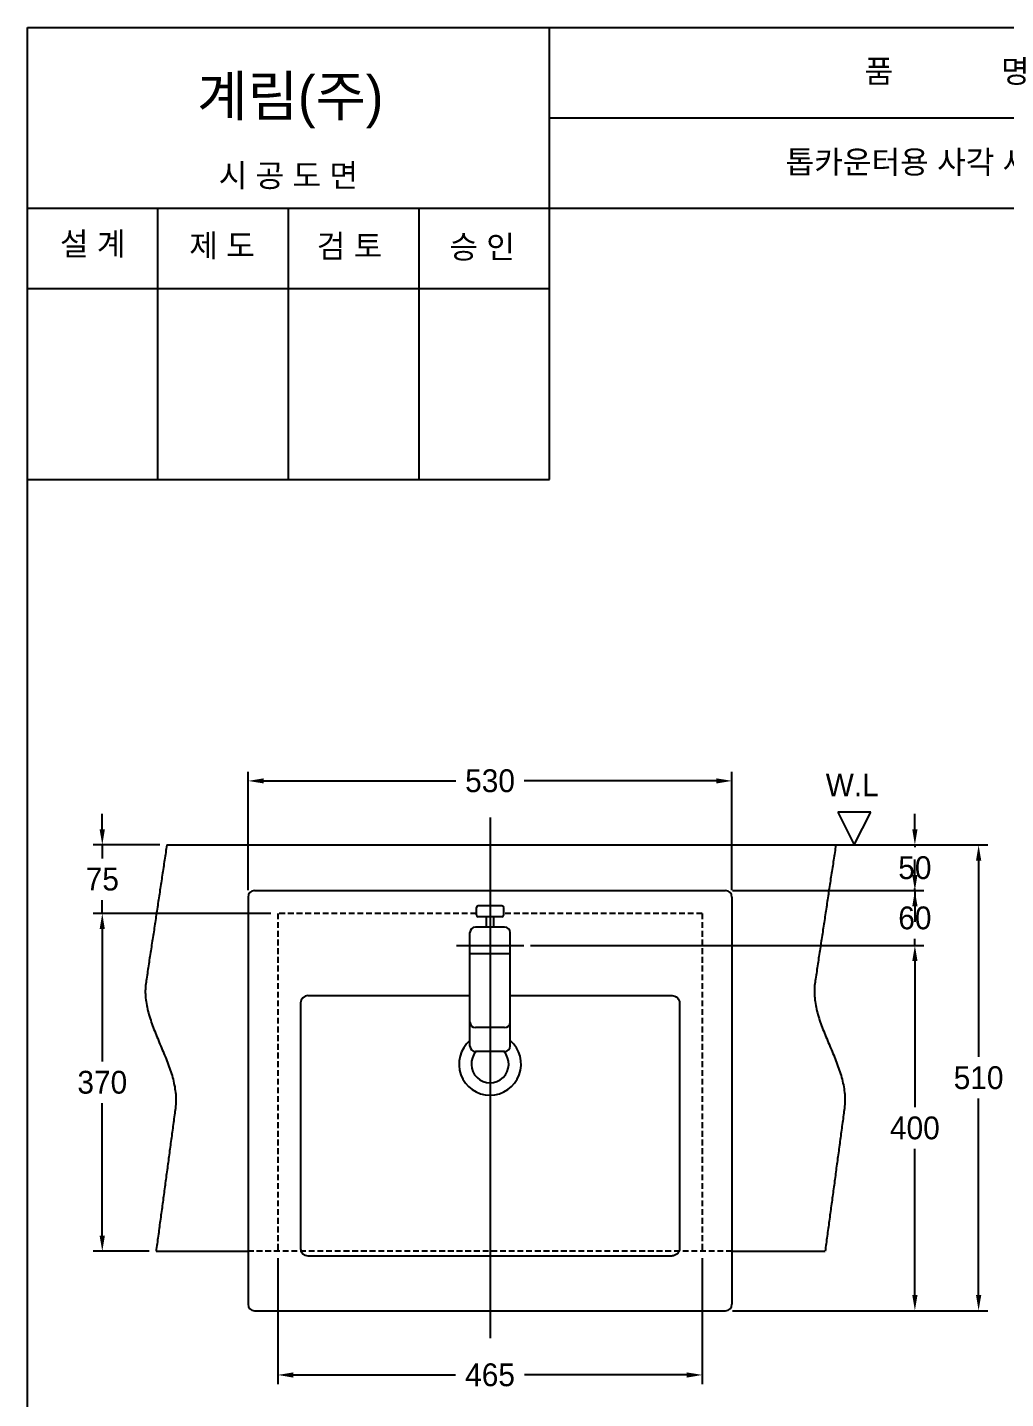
# Model space of a CAD drawing. Header units: millimetres. Extents: x 0 to 4280, y -72 to 2783.
# Drawn here: x 0 to 1071, y 1281 to 2783 of the extents above; entities that cross this region are included whole.
import ezdxf
from ezdxf.enums import TextEntityAlignment as Align
from ezdxf.lldxf.tags import DXFTag

# ---------------------------------------------------------------- set-up
doc = ezdxf.new("R2010")
doc.units = ezdxf.units.MM
doc.linetypes.add('DASHED2', pattern=[9.525, 6.35, -3.175])
for name, color, linetype in [('TEXT', 7, 'Continuous'), ('내부선 및 부속', 4, 'Continuous'), ('도각라인', 7, 'Continuous'), ('외형선', 3, 'Continuous'), ('점선', 6, 'DASHED2'), ('중심선', 1, 'DASHED'), ('치수선', 7, 'Continuous')]:
    doc.layers.add(name, color=color, linetype=linetype)
doc.styles.add('____', font='')
doc.styles.add('타이틀', font='H2GTRM.TTF', dxfattribs={"height": 25})
doc.styles.get('____').set_extended_font_data('굴림')
tags = doc.linetypes.add('DASHDOT', pattern=[70, 31, -13, 13, -13]).pattern_tags.tags
tags[10:11] = [DXFTag(74, 4), DXFTag(75, 0), DXFTag(340, '0'), DXFTag(46, 0.0), DXFTag(50, 0.0), DXFTag(44, 0.0), DXFTag(45, 0.0)]
tags[8:9] = [DXFTag(74, 4), DXFTag(75, 0), DXFTag(340, '0'), DXFTag(46, 0.0), DXFTag(50, 0.0), DXFTag(44, 0.0), DXFTag(45, 0.0)]
tags[6:7] = [DXFTag(74, 4), DXFTag(75, 0), DXFTag(340, '0'), DXFTag(46, 0.0), DXFTag(50, 0.0), DXFTag(44, 0.0), DXFTag(45, 0.0)]
tags[4:5] = [DXFTag(74, 4), DXFTag(75, 0), DXFTag(340, '0'), DXFTag(46, 0.0), DXFTag(50, 0.0), DXFTag(44, 0.0), DXFTag(45, 0.0)]
tags = doc.linetypes.add('DASHED', pattern=[25.72, 12.86, -12.86]).pattern_tags.tags
tags[6:7] = [DXFTag(74, 4), DXFTag(75, 0), DXFTag(340, '0'), DXFTag(46, 0.0), DXFTag(50, 0.0), DXFTag(44, 0.0), DXFTag(45, 0.0)]
tags[4:5] = [DXFTag(74, 4), DXFTag(75, 0), DXFTag(340, '0'), DXFTag(46, 0.0), DXFTag(50, 0.0), DXFTag(44, 0.0), DXFTag(45, 0.0)]
doc.dimstyles.new('MSADIM', dxfattribs={"dimtxt": 33, "dimasz": 17, "dimexe": 10, "dimexo": 7.5, "dimgap": 10, "dimtad": 0, "dimtih": 1, "dimtoh": 1, "dimdec": 0, "dimzin": 1, "dimdsep": 46, "dimtxsty": '____', "dimcen": 11.25, "dimadec": 0, "dimazin": 0, "dimtfac": 1, "dimtdec": 0, "dimtix": 1, "dimtmove": 0, "dimatfit": 3, "dimfxl": 1, "dimtolj": 1, "dimtzin": 1, "dimarcsym": 0})

# ---------------------------------------------------------------- blocks, each defined once
blk = doc.blocks.new('*D11')
at = {"layer": '치수선', "color": 0, "linetype": 'Continuous', "lineweight": -2, "transparency": 16777216}
for p, q in [((241.7, 1838.1), (241.7, 1967.8)), ((771.7, 1838.1), (771.7, 1967.8)), ((258.7, 1957.8), (469.3, 1957.8)), ((754.7, 1957.8), (544.1, 1957.8))]:
    blk.add_line(p, q, dxfattribs=at)
at = {"layer": '치수선', "color": 0, "linetype": 'Continuous', "transparency": 16777216}
for points in [[(258.7, 1960.6), (258.7, 1955), (241.7, 1957.8)], [(754.7, 1960.6), (754.7, 1955), (771.7, 1957.8)]]:
    blk.add_solid(points, dxfattribs=at)
at = {"layer": '치수선', "color": 0, "linetype": 'Continuous', "transparency": 16777216, "insert": (506.7, 1957.8), "char_height": 25, "attachment_point": 5, "style": '____'}
blk.add_mtext('\\A1;530', dxfattribs=at)
blk = doc.blocks.new('*D12')
at = {"layer": '치수선', "color": 0, "linetype": 'Continuous', "lineweight": -2, "transparency": 16777216}
for p, q in [((82, 1904.6), (82, 1921.6)), ((145.2, 1887.6), (72, 1887.6)), ((82, 1887.6), (82, 1872.9)), ((82, 1812.6), (82, 1827.3)), ((266.7, 1812.6), (72, 1812.6)), ((82, 1795.6), (82, 1778.6))]:
    blk.add_line(p, q, dxfattribs=at)
at = {"layer": '치수선', "color": 0, "linetype": 'Continuous', "transparency": 16777216}
for points in [[(79.1, 1904.6), (84.8, 1904.6), (82, 1887.6)], [(79.1, 1795.6), (84.8, 1795.6), (82, 1812.6)]]:
    blk.add_solid(points, dxfattribs=at)
at = {"layer": '치수선', "color": 0, "linetype": 'Continuous', "transparency": 16777216, "insert": (82, 1850.1), "char_height": 25, "attachment_point": 5, "style": '____'}
blk.add_mtext('\\A1;75', dxfattribs=at)
blk = doc.blocks.new('*D13')
at = {"layer": '치수선', "color": 0, "linetype": 'Continuous', "lineweight": -2, "transparency": 16777216}
for p, q in [((266.7, 1812.6), (72, 1812.6)), ((82, 1795.6), (82, 1650.4)), ((82, 1459.6), (82, 1604.8)), ((133.4, 1442.6), (72, 1442.6))]:
    blk.add_line(p, q, dxfattribs=at)
at = {"layer": '치수선', "color": 0, "linetype": 'Continuous', "transparency": 16777216}
for points in [[(79.1, 1795.6), (84.8, 1795.6), (82, 1812.6)], [(79.1, 1459.6), (84.8, 1459.6), (82, 1442.6)]]:
    blk.add_solid(points, dxfattribs=at)
at = {"layer": '치수선', "color": 0, "linetype": 'Continuous', "transparency": 16777216, "insert": (82, 1627.6), "char_height": 25, "attachment_point": 5, "style": '____'}
blk.add_mtext('\\A1;370', dxfattribs=at)
blk = doc.blocks.new('*D14')
at = {"layer": '치수선', "color": 0, "linetype": 'Continuous', "lineweight": -2, "transparency": 16777216}
for p, q in [((274.2, 1435.1), (274.2, 1297.2)), ((739.2, 1435.1), (739.2, 1297.2)), ((291.2, 1307.2), (469, 1307.2)), ((722.2, 1307.2), (544.4, 1307.2))]:
    blk.add_line(p, q, dxfattribs=at)
at = {"layer": '치수선', "color": 0, "linetype": 'Continuous', "transparency": 16777216}
for points in [[(291.2, 1310), (291.2, 1304.3), (274.2, 1307.2)], [(722.2, 1310), (722.2, 1304.3), (739.2, 1307.2)]]:
    blk.add_solid(points, dxfattribs=at)
at = {"layer": '치수선', "color": 0, "linetype": 'Continuous', "transparency": 16777216, "insert": (506.7, 1307.2), "char_height": 25, "attachment_point": 5, "style": '____'}
blk.add_mtext('\\A1;465', dxfattribs=at)
blk = doc.blocks.new('*D15')
at = {"layer": '치수선', "color": 0, "linetype": 'Continuous', "lineweight": -2, "transparency": 16777216}
for p, q in [((551.1, 1777.6), (982, 1777.6)), ((972, 1760.6), (972, 1600.4)), ((972, 1394.6), (972, 1554.8)), ((772.2, 1377.6), (982, 1377.6))]:
    blk.add_line(p, q, dxfattribs=at)
at = {"layer": '치수선', "color": 0, "linetype": 'Continuous', "transparency": 16777216}
for points in [[(969.2, 1760.6), (974.9, 1760.6), (972, 1777.6)], [(969.2, 1394.6), (974.9, 1394.6), (972, 1377.6)]]:
    blk.add_solid(points, dxfattribs=at)
at = {"layer": '치수선', "color": 0, "linetype": 'Continuous', "transparency": 16777216, "insert": (972, 1577.6), "char_height": 25, "attachment_point": 5, "style": '____'}
blk.add_mtext('\\A1;400', dxfattribs=at)
blk = doc.blocks.new('*D16')
at = {"layer": '치수선', "color": 0, "linetype": 'Continuous', "lineweight": -2, "transparency": 16777216}
for p, q in [((972, 1854.6), (972, 1871.6)), ((772.2, 1837.6), (982, 1837.6)), ((972, 1837.6), (972, 1830.4)), ((551.1, 1777.6), (982, 1777.6)), ((972, 1777.6), (972, 1784.8)), ((972, 1760.6), (972, 1743.6))]:
    blk.add_line(p, q, dxfattribs=at)
at = {"layer": '치수선', "color": 0, "linetype": 'Continuous', "transparency": 16777216}
for points in [[(969.2, 1854.6), (974.9, 1854.6), (972, 1837.6)], [(969.2, 1760.6), (974.9, 1760.6), (972, 1777.6)]]:
    blk.add_solid(points, dxfattribs=at)
at = {"layer": '치수선', "color": 0, "linetype": 'Continuous', "transparency": 16777216, "insert": (972, 1807.6), "char_height": 25, "attachment_point": 5, "style": '____'}
blk.add_mtext('\\A1;60', dxfattribs=at)
blk = doc.blocks.new('*D17')
at = {"layer": '치수선', "color": 0, "linetype": 'Continuous', "lineweight": -2, "transparency": 16777216}
for p, q in [((972, 1904.6), (972, 1921.6)), ((893, 1887.6), (982, 1887.6)), ((972, 1887.6), (972, 1885.4)), ((772.2, 1837.6), (982, 1837.6)), ((972, 1837.6), (972, 1839.8)), ((972, 1820.6), (972, 1803.6))]:
    blk.add_line(p, q, dxfattribs=at)
at = {"layer": '치수선', "color": 0, "linetype": 'Continuous', "transparency": 16777216}
for points in [[(969.2, 1904.6), (974.9, 1904.6), (972, 1887.6)], [(969.2, 1820.6), (974.9, 1820.6), (972, 1837.6)]]:
    blk.add_solid(points, dxfattribs=at)
at = {"layer": '치수선', "color": 0, "linetype": 'Continuous', "transparency": 16777216, "insert": (972, 1862.6), "char_height": 25, "attachment_point": 5, "style": '____'}
blk.add_mtext('\\A1;50', dxfattribs=at)
blk = doc.blocks.new('*D18')
at = {"layer": '치수선', "color": 0, "linetype": 'Continuous', "lineweight": -2, "transparency": 16777216}
for p, q in [((893, 1887.6), (1051.8, 1887.6)), ((1041.8, 1870.6), (1041.8, 1655.5)), ((1041.8, 1394.6), (1041.8, 1609.8)), ((772.2, 1377.6), (1051.8, 1377.6))]:
    blk.add_line(p, q, dxfattribs=at)
at = {"layer": '치수선', "color": 0, "linetype": 'Continuous', "transparency": 16777216}
for points in [[(1039, 1870.6), (1044.7, 1870.6), (1041.8, 1887.6)], [(1039, 1394.6), (1044.7, 1394.6), (1041.8, 1377.6)]]:
    blk.add_solid(points, dxfattribs=at)
at = {"layer": '치수선', "color": 0, "linetype": 'Continuous', "transparency": 16777216, "insert": (1041.8, 1632.6), "char_height": 25, "attachment_point": 5, "style": '____'}
blk.add_mtext('\\A1;510', dxfattribs=at)

msp = doc.modelspace()

# ---------------------------------------------------------------- linework, layer by layer
at = {"layer": '내부선 및 부속', "linetype": 'Continuous'}
for p, q in [((152.7, 1887.6), (885.5, 1887.6)), ((519.7, 1821), (493.7, 1821)), ((519.7, 1809), (493.7, 1809)), ((502.7, 1797.6), (502.7, 1809)), ((510.7, 1797.6), (510.7, 1809)), ((484.7, 1693.6), (484.7, 1791.6)), ((522.7, 1797.6), (490.7, 1797.6)), ((528.7, 1693.6), (528.7, 1791.6)), ((528.7, 1768.4), (484.7, 1768.4)), ((484.7, 1667.4), (484.7, 1693.6)), ((522.7, 1687.6), (490.7, 1687.6)), ((528.7, 1667.4), (528.7, 1693.6)), ((522.7, 1661.4), (490.7, 1661.4)), ((140.9, 1442.6), (241.7, 1442.6)), ((771.7, 1442.6), (873.7, 1442.6))]:
    msp.add_line(p, q, dxfattribs=at)
for centre, radius, start, end in [((493.7, 1819), 2, 90, 180), ((519.7, 1819), 2, 0, 90), ((493.7, 1811), 2, 180, 270), ((519.7, 1811), 2, 270, 0), ((490.7, 1791.6), 6, 90, 180), ((522.7, 1791.6), 6, 0, 90), ((490.7, 1693.6), 6, 180, 270), ((522.7, 1693.6), 6, 270, 0), ((506.7, 1647.6), 34, 130.3202, 49.6798), ((490.7, 1667.4), 6, 180, 270), ((522.7, 1667.4), 6, 270, 0), ((506.7, 1647.6), 20.5, 137.8456, 42.1544)]:
    msp.add_arc(centre, radius, start, end, dxfattribs=at)
for points in [[(152.7, 1887.6), (150.2, 1871.1), (147.7, 1854.5), (145.2, 1838), (142.7, 1821.4), (140.2, 1804.9), (137.7, 1788.3), (135.1, 1771.8), (132.6, 1755.3), (130.1, 1738.7), (129.9, 1737.5), (129.3, 1722.2), (132, 1705.9), (137.1, 1689.7), (143.5, 1673.5), (150.3, 1657.3), (156.5, 1641.1), (160.9, 1624.8), (162.7, 1608.4), (162.1, 1599), (161.1, 1591.9), (158.9, 1575.3), (156.6, 1558.7), (154.4, 1542.1), (152.1, 1525.5), (149.9, 1508.9), (147.7, 1492.4), (145.4, 1475.8), (143.2, 1459.2), (140.9, 1442.6)], [(152.7, 1887.6), (150.2, 1871.1), (147.7, 1854.5), (145.2, 1838), (142.7, 1821.4), (140.2, 1804.9), (137.7, 1788.3), (135.1, 1771.8), (132.6, 1755.3), (130.1, 1738.7), (129.9, 1737.5), (129.3, 1722.2), (132, 1705.9), (137.1, 1689.7), (143.5, 1673.5), (150.3, 1657.3), (156.5, 1641.1), (160.9, 1624.8), (162.7, 1608.4), (162.1, 1599), (161.1, 1591.9), (158.9, 1575.3), (156.6, 1558.7), (154.4, 1542.1), (152.1, 1525.5), (149.9, 1508.9), (147.7, 1492.4), (145.4, 1475.8), (143.2, 1459.2), (140.9, 1442.6)], [(885.5, 1887.6), (883, 1871.1), (880.4, 1854.5), (877.9, 1838), (875.4, 1821.4), (872.9, 1804.9), (870.4, 1788.3), (867.9, 1771.8), (865.4, 1755.3), (862.9, 1738.7), (862.7, 1737.5), (862.1, 1722.2), (864.8, 1705.9), (869.8, 1689.7), (876.3, 1673.5), (883.1, 1657.3), (889.2, 1641.1), (893.7, 1624.8), (895.4, 1608.4), (894.8, 1599), (893.9, 1591.9), (891.6, 1575.3), (889.4, 1558.7), (887.1, 1542.1), (884.9, 1525.5), (882.7, 1508.9), (880.4, 1492.4), (878.2, 1475.8), (875.9, 1459.2), (873.7, 1442.6)]]:
    msp.add_spline(points, degree=3, dxfattribs=at)
for points in [[(491.7, 1811), (491.7, 1815), (491.7, 1819)], [(521.7, 1811), (521.7, 1815), (521.7, 1819)]]:
    msp.add_open_spline(points, degree=2, dxfattribs=at)
at = {"layer": '도각라인'}
for p, q in [((0, 0), (0, 2783)), ((0, 2783), (1980, 2783)), ((572, 2288), (572, 2783)), ((572, 2684), (1980, 2684)), ((0, 2585), (1980, 2585)), ((143, 2288), (143, 2585)), ((286, 2288), (286, 2585)), ((429, 2288), (429, 2585)), ((0, 2497), (572, 2497)), ((0, 2288), (572, 2288))]:
    msp.add_line(p, q, dxfattribs=at)
at = {"layer": '외형선', "linetype": 'Continuous'}
for p, q in [((923.7, 1923.6), (887.7, 1923.6)), ((887.7, 1923.6), (905.7, 1887.6)), ((905.7, 1887.6), (923.7, 1923.6)), ((248.7, 1837.6), (764.7, 1837.6)), ((241.7, 1830.6), (241.7, 1384.6)), ((771.7, 1830.6), (771.7, 1384.6)), ((299.2, 1714.6), (299.2, 1445.6)), ((307.2, 1722.6), (484.7, 1722.6)), ((528.7, 1722.6), (706.2, 1722.6)), ((714.2, 1714.6), (714.2, 1445.6)), ((307.2, 1437.6), (706.2, 1437.6)), ((248.7, 1377.6), (764.7, 1377.6))]:
    msp.add_line(p, q, dxfattribs=at)
at = {"layer": '외형선', "linetype": 'Continuous', "flags": 128}
for points in [[(706.2, 1722.6, -0.414219), (714.2, 1714.6)], [(714.2, 1445.6, -0.414214), (706.2, 1437.6)]]:
    msp.add_lwpolyline(points, format="xyb", dxfattribs=at)
at = {"layer": '외형선', "linetype": 'Continuous'}
for centre, radius, start, end in [((248.7, 1830.6), 7, 90, 180), ((764.7, 1830.6), 7, 0, 90), ((307.2, 1714.6), 8, 90, 180), ((307.2, 1445.6), 8, 180.0007, 270), ((248.7, 1384.6), 7, 180.0008, 270), ((764.7, 1384.6), 7, 270, 0)]:
    msp.add_arc(centre, radius, start, end, dxfattribs=at)
at = {"layer": '점선'}
for p, q in [((491.7, 1812.6), (274.2, 1812.6)), ((274.2, 1812.6), (274.2, 1442.6)), ((739.2, 1812.6), (521.7, 1812.6)), ((739.2, 1812.6), (739.2, 1442.6)), ((771.7, 1442.6), (241.7, 1442.6))]:
    msp.add_line(p, q, dxfattribs=at)
at = {"layer": '중심선', "linetype": 'DASHDOT'}
for p, q in [((506.7, 1917.6), (506.7, 1347.6)), ((470.1, 1777.6), (543.6, 1777.6))]:
    msp.add_line(p, q, dxfattribs=at)
at = {"layer": '치수선', "linetype": 'Continuous'}
msp.add_line((885.5, 1887.6), (981.7, 1887.6), dxfattribs=at)

# ---------------------------------------------------------------- texts
at = {"layer": 'TEXT', "style": '타이틀'}
for s, p in [('품             명', (1007.3, 2735)), ('톱카운터용 사각 세면기', (996.3, 2635.6)), ('시 공 도 면', (285.8, 2620.9)), ('설 계', (71.5, 2546)), ('제 도', (213.1, 2544.1)), ('검 토', (352.8, 2543.5)), ('승 인', (498, 2542.6))]:
    msp.add_text(s, height=25, dxfattribs=at).set_placement(p, align=Align.MIDDLE_CENTER)
msp.add_text('계림(주)', height=44, dxfattribs=at).set_placement((185.9, 2685.9))
msp.add_text('W.L', height=25, dxfattribs=at).set_placement((903.4, 1953.4), align=Align.MIDDLE)

# ---------------------------------------------------------------- dimensions: what is measured, and where the dimension line sits
at = {"layer": '치수선', "linetype": 'Continuous'}
for base, p1, p2, picture, middle in [((771.7, 1957.8), (241.7, 1830.6), (771.7, 1830.6), '*D11', (506.7, 1957.8)), ((739.2, 1307.2), (274.2, 1442.6), (739.2, 1442.6), '*D14', (506.7, 1307.2))]:
    dim = msp.add_linear_dim(base=base, p1=p1, p2=p2, dimstyle='MSADIM', override={"dimtxt": 25}, dxfattribs=at)
    dim.commit()
    dim.dimension.update_dxf_attribs({"geometry": picture, "text_midpoint": middle, "dimtype": 160})
for base, p1, p2, picture, middle in [((82, 1887.6), (274.2, 1812.6), (152.7, 1887.6), '*D12', (82, 1850.1)), ((1041.8, 1377.6), (885.5, 1887.6), (764.7, 1377.6), '*D18', (1041.8, 1632.6))]:
    dim = msp.add_linear_dim(base=base, p1=p1, p2=p2, angle=90, dimstyle='MSADIM', override={"dimtxt": 25}, dxfattribs=at)
    dim.commit()
    dim.dimension.update_dxf_attribs({"geometry": picture, "text_midpoint": middle, "dimtype": 160})
for base, p1, p2, picture, middle in [((972, 1887.6), (764.7, 1837.6), (885.5, 1887.6), '*D17', (972, 1862.6)), ((972, 1777.6), (764.7, 1837.6), (543.6, 1777.6), '*D16', (972, 1807.6)), ((82, 1812.6), (140.9, 1442.6), (274.2, 1812.6), '*D13', (82, 1627.6)), ((972, 1777.6), (764.7, 1377.6), (543.6, 1777.6), '*D15', (972, 1577.6))]:
    dim = msp.add_linear_dim(base=base, p1=p1, p2=p2, angle=90, dimstyle='MSADIM', override={"dimtxt": 25}, dxfattribs=at)
    dim.commit()
    dim.dimension.update_dxf_attribs({"geometry": picture, "text_midpoint": middle})

doc.saveas('drawing.dxf')
